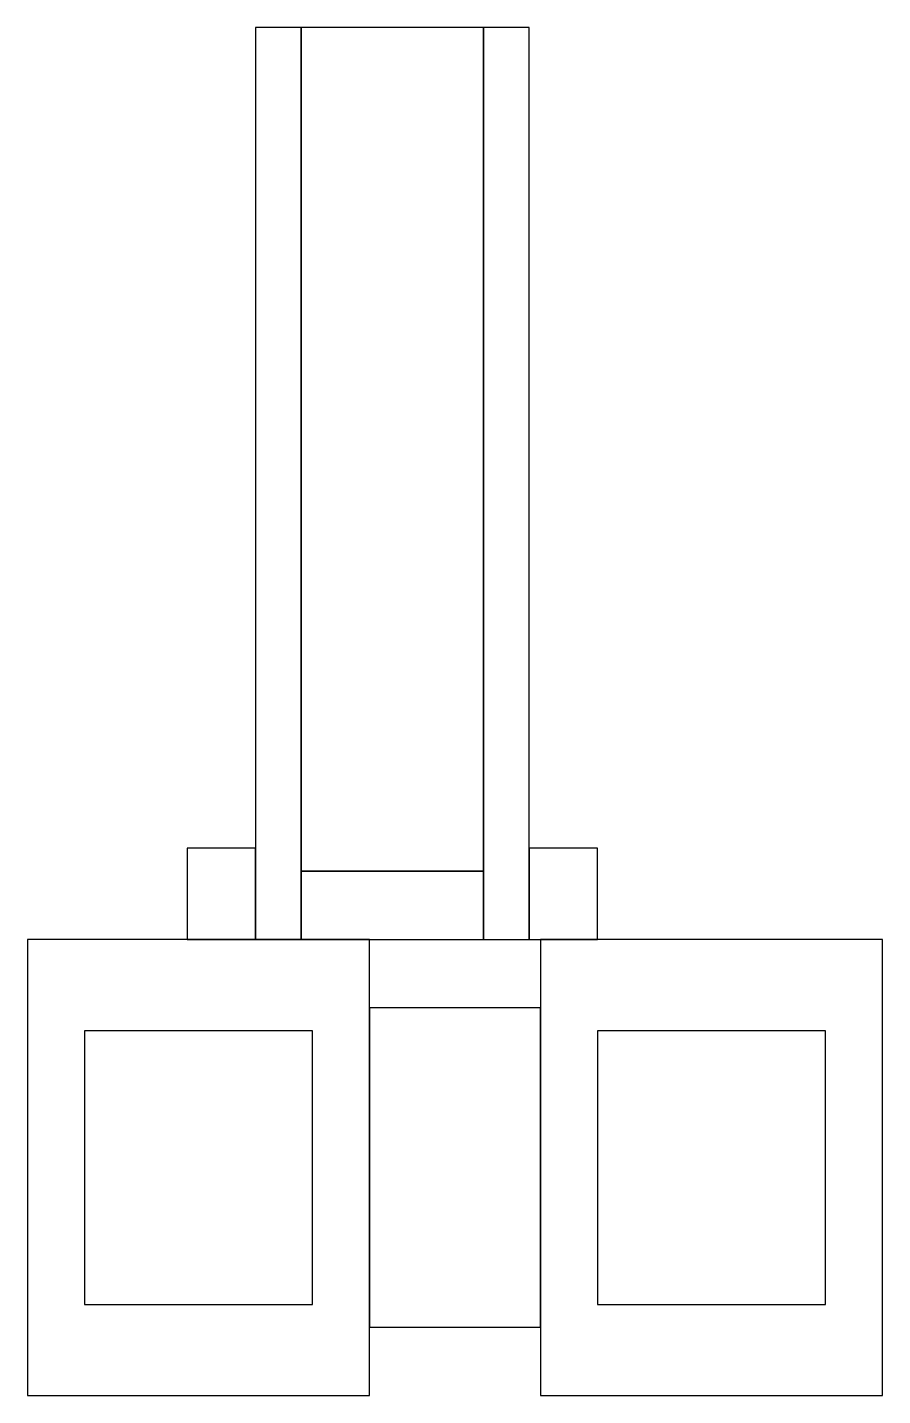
# Model space of a CAD drawing. Header units: millimetres. Extents: x 0 to 75, y 0 to 120.
import ezdxf

# ---------------------------------------------------------------- set-up
doc = ezdxf.new("R2010")
doc.units = ezdxf.units.MM
for name, color, linetype in [('Argon_gap', 1, 'CONTINUOUS'), ('Frame_cavity_1', 4, 'CONTINUOUS'), ('Frame_cavity_2', 5, 'CONTINUOUS'), ('Inner_frame', 3, 'CONTINUOUS'), ('Inner_gasket', 5, 'CONTINUOUS'), ('Inner_pane', 3, 'CONTINUOUS'), ('Outer_frame', 1, 'CONTINUOUS'), ('Outer_gasket', 4, 'CONTINUOUS'), ('Outer_pane', 6, 'CONTINUOUS'), ('Spacer', 2, 'CONTINUOUS'), ('Thermal_break', 2, 'CONTINUOUS')]:
    doc.layers.add(name, color=color, linetype=linetype)

msp = doc.modelspace()

# ---------------------------------------------------------------- linework, layer by layer
at = {"layer": 'Argon_gap'}
msp.add_lwpolyline([(24, 46), (40, 46), (40, 120), (24, 120)], close=True, dxfattribs=at)
at = {"layer": 'Frame_cavity_1'}
msp.add_lwpolyline([(5, 8), (25, 8), (25, 32), (5, 32)], close=True, dxfattribs=at)
at = {"layer": 'Frame_cavity_2'}
msp.add_lwpolyline([(50, 8), (70, 8), (70, 32), (50, 32)], close=True, dxfattribs=at)
at = {"layer": 'Inner_frame'}
msp.add_lwpolyline([(45, 0), (75, 0), (75, 40), (45, 40)], close=True, dxfattribs=at)
at = {"layer": 'Inner_gasket'}
msp.add_lwpolyline([(44, 40), (50, 40), (50, 48), (44, 48)], close=True, dxfattribs=at)
at = {"layer": 'Inner_pane'}
msp.add_lwpolyline([(40, 40), (44, 40), (44, 120), (40, 120)], close=True, dxfattribs=at)
at = {"layer": 'Outer_frame'}
msp.add_lwpolyline([(0, 0), (30, 0), (30, 40), (0, 40)], close=True, dxfattribs=at)
at = {"layer": 'Outer_gasket'}
msp.add_lwpolyline([(14, 40), (20, 40), (20, 48), (14, 48)], close=True, dxfattribs=at)
at = {"layer": 'Outer_pane'}
msp.add_lwpolyline([(20, 40), (24, 40), (24, 120), (20, 120)], close=True, dxfattribs=at)
at = {"layer": 'Spacer'}
msp.add_lwpolyline([(24, 40), (40, 40), (40, 46), (24, 46)], close=True, dxfattribs=at)
at = {"layer": 'Thermal_break'}
msp.add_lwpolyline([(30, 6), (45, 6), (45, 34), (30, 34)], close=True, dxfattribs=at)

doc.saveas('drawing.dxf')
